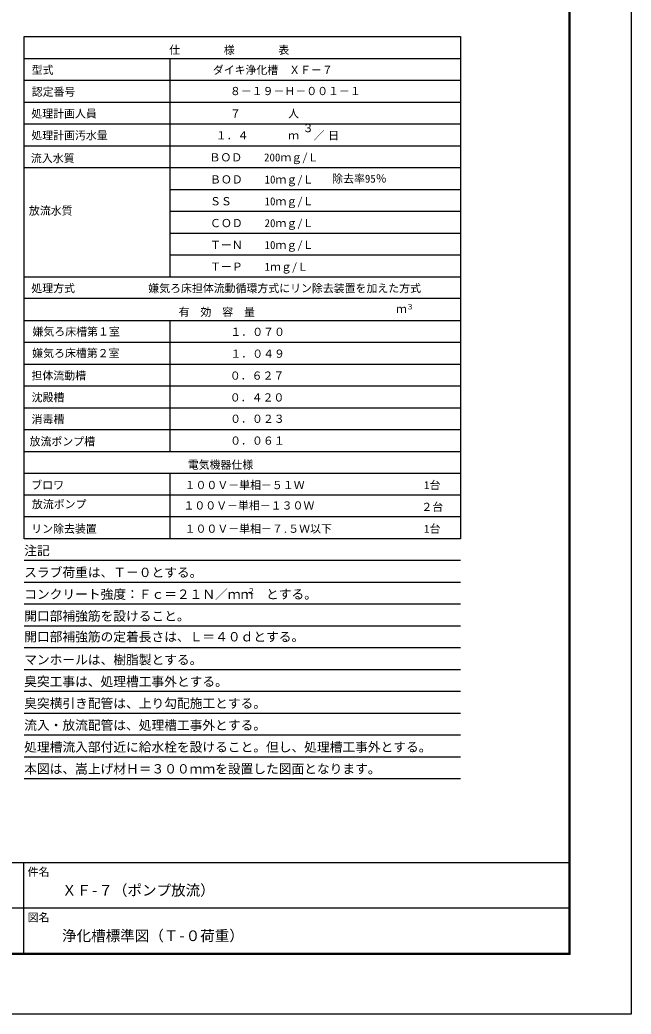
# Model space of a CAD drawing. Units: millimetres, scale not verified. Extents: x -8910 to 8910, y -6308 to 6308.
# Drawn here: x 3867 to 8910, y -6308 to 1891 of the extents above; entities that cross this region are included whole.
import ezdxf
from ezdxf.enums import TextEntityAlignment as Align

# ---------------------------------------------------------------- set-up
doc = ezdxf.new("R2010")
doc.units = ezdxf.units.MM
doc.header["$LTSCALE"] = 30
for name, color, linetype, lineweight in [('0-E_3-6_SUNPO', 4, 'Continuous', 25), ('0-F_3-5_MOJI', 4, 'Continuous', 25), ('1-0_水管', 7, 'Continuous', 25), ('1-5_図面枠', 7, 'Continuous', 25), ('1-6_Axis_waku', 7, 'Continuous', 25)]:
    doc.layers.add(name, color=color, linetype=linetype, lineweight=lineweight)
doc.styles.add('ＭＳ ゴシック', font='')
doc.styles.get('ＭＳ ゴシック').set_extended_font_data('MS Gothic')

msp = doc.modelspace()

# ---------------------------------------------------------------- linework, layer by layer
at = {"layer": '0-E_3-6_SUNPO', "color": 3}
for p, q in [((3902.97, 1752.16), (7502.97, 1752.16)), ((3902.97, -2387.85), (3902.97, 1752.16)), ((7502.97, 1752.16), (7502.97, -2387.85)), ((3902.97, 1572.16), (7502.97, 1572.16)), ((5102.97, 1572.16), (5102.97, -227.85)), ((3902.97, 1392.16), (7502.97, 1392.16)), ((3902.97, 1212.16), (7502.97, 1212.16)), ((3902.97, 1032.16), (7502.97, 1032.16)), ((3902.97, 852.16), (7502.97, 852.16)), ((3902.97, 672.16), (7502.97, 672.16)), ((5102.97, 492.16), (7502.97, 492.16)), ((5102.97, 312.16), (7502.97, 312.16)), ((5102.97, 132.15), (7502.97, 132.15)), ((5102.97, -47.85), (7502.97, -47.85)), ((3902.97, -227.85), (7502.97, -227.85)), ((7502.96, -407.85), (3902.96, -407.85)), ((3902.96, -587.85), (7502.96, -587.85)), ((5102.96, -587.85), (5102.96, -1667.85)), ((3902.96, -767.85), (7502.96, -767.85)), ((3902.96, -947.85), (7502.96, -947.85)), ((3902.96, -1127.85), (7502.96, -1127.85)), ((3902.96, -1307.85), (7502.96, -1307.85)), ((3902.96, -1487.85), (7502.96, -1487.85)), ((3902.96, -1667.85), (7502.96, -1667.85)), ((3902.96, -1667.85), (7502.96, -1667.85)), ((3902.96, -1847.85), (7502.96, -1847.85)), ((5102.96, -1847.85), (5102.96, -2387.85)), ((7502.96, -2207.85), (3902.96, -2207.85)), ((7502.96, -2387.85), (3902.96, -2387.85))]:
    msp.add_line(p, q, dxfattribs=at)
at = {"layer": '0-F_3-5_MOJI', "color": 3}
msp.add_line((7502.95, -2027.85), (3902.95, -2027.85), dxfattribs=at)
at = {"layer": '1-0_水管', "color": 3}
for p, q in [((7502.96, -2567.85), (3902.96, -2567.85)), ((7502.96, -2747.86), (3902.96, -2747.86)), ((7502.96, -2927.86), (3902.96, -2927.86)), ((7502.96, -3107.86), (3902.96, -3107.86)), ((7502.96, -3287.86), (3902.96, -3287.86)), ((7502.96, -3287.86), (3902.96, -3287.86)), ((7502.96, -3467.86), (3902.96, -3467.86)), ((7502.96, -3647.86), (3902.96, -3647.86)), ((7502.96, -3827.86), (3902.96, -3827.86)), ((7502.96, -4007.87), (3902.96, -4007.87)), ((7502.96, -4187.87), (3902.96, -4187.87)), ((7502.96, -4367.87), (3902.96, -4367.87))]:
    msp.add_line(p, q, dxfattribs=at)
at = {"layer": '1-5_図面枠'}
msp.add_lwpolyline([(-8910, -6307.5), (-8910, 6307.5), (8910, 6307.5), (8910, -6307.5)], close=True, dxfattribs=at)
at = {"layer": '1-6_Axis_waku'}
for p, q in [((8400, -5806.5), (8400, 5761.5)), ((8400.6, -5807.1), (8400.6, 5762.1)), ((8401.2, -5807.7), (8401.2, 5762.7)), ((8401.8, -5808.3), (8401.8, 5763.3)), ((8402.4, -5808.9), (8402.4, 5763.9)), ((8403, -5809.5), (8403, 5764.5)), ((8403.6, -5810.1), (8403.6, 5765.1)), ((8404.2, -5810.7), (8404.2, 5765.7)), ((8404.8, -5811.3), (8404.8, 5766.3)), ((8405.4, -5811.9), (8405.4, 5766.9)), ((8406, -5812.5), (8406, 5767.5)), ((8406.6, -5813.1), (8406.6, 5768.1)), ((8407.2, -5813.7), (8407.2, 5768.7)), ((8407.8, -5814.3), (8407.8, 5769.3)), ((8408.4, -5814.9), (8408.4, 5769.9)), ((-7770, -5056.5), (8400, -5056.5)), ((3900, -5806.5), (3900, -5056.5)), ((239.99, -5431.5), (8399.99, -5431.5)), ((8408.4, -5814.9), (-7778.4, -5814.9)), ((8407.8, -5814.3), (-7777.8, -5814.3)), ((8407.2, -5813.7), (-7777.2, -5813.7)), ((8406.6, -5813.1), (-7776.6, -5813.1)), ((8406, -5812.5), (-7776, -5812.5)), ((8405.4, -5811.9), (-7775.4, -5811.9)), ((8404.8, -5811.3), (-7774.8, -5811.3)), ((8404.2, -5810.7), (-7774.2, -5810.7)), ((8403.6, -5810.1), (-7773.6, -5810.1)), ((8403, -5809.5), (-7773, -5809.5)), ((8402.4, -5808.9), (-7772.4, -5808.9)), ((8401.8, -5808.3), (-7771.8, -5808.3)), ((8401.2, -5807.7), (-7771.2, -5807.7)), ((8400.6, -5807.1), (-7770.6, -5807.1)), ((-7770, -5806.5), (8400, -5806.5))]:
    msp.add_line(p, q, dxfattribs=at)

# ---------------------------------------------------------------- texts
at = {"layer": '0-E_3-6_SUNPO', "style": 'ＭＳ ゴシック'}
for s, height, p in [('仕\u3000\u3000\u3000\u3000様\u3000\u3000\u3000\u3000表', 65.98, (5099.37, 1589.56)), ('型式', 65.98, (3964.77, 1424.56)), ('ダイキ浄化槽\u3000ＸＦ－７', 65.98, (5458.77, 1424.56)), ('認定番号', 65.98, (3964.77, 1244.56)), ('８－１９－Ｈ－００１－１', 65.98, (5599.91, 1250.25)), ('処理計画人員\u3000', 65.98, (3961.77, 1064.56)), ('７', 65.98, (5600.37, 1064.56)), ('人', 65.98, (6080.38, 1064.56)), ('３', 65.98, (6200.37, 944.56)), ('処理計画汚水量', 65.98, (3961.77, 884.56)), ('１．４', 65.98, (5483.16, 884.56)), ('ｍ', 65.98, (6080.38, 884.56)), ('／', 65.98, (6290.37, 884.56)), ('日', 65.98, (6410.37, 884.56)), ('流入水質', 65.98, (3958.49, 696.45)), ('ＢＯＤ\u3000\u3000200ｍｇ/Ｌ', 65.98, (5431.59, 703.72)), ('ＢＯＤ\u3000\u300010ｍｇ/Ｌ', 65.98, (5435.92, 521.57)), ('除去率95％', 65.98, (6443.65, 528.5)), ('ＳＳ\u3000\u3000\u300010ｍｇ/Ｌ', 65.98, (5435.92, 341.57)), ('放流水質', 65.98, (3941.67, 264.05)), ('ＣＯＤ\u3000\u300020ｍｇ/Ｌ', 65.98, (5435.92, 161.56)), ('ＴーＮ\u3000\u300010ｍｇ/Ｌ', 65.98, (5435.92, -18.44)), ('ＴーＰ\u3000\u30001ｍｇ/Ｌ', 65.98, (5435.92, -198.44)), ('処理方式\u3000\u3000\u3000', 65.98, (3961.76, -375.45)), ('嫌気ろ床担体流動循環方式にリン除去装置を加えた方式', 65.98, (4926.61, -375.45)), ('有\u3000効\u3000容\u3000量', 65.98, (5176.76, -570.45)), ('ｍ', 65.98, (6970.4, -545.68)), ('３', 43.99, (7055.56, -510.25)), ('嫌気ろ床槽第１室', 65.98, (3971.35, -732.72)), ('１．０７０', 65.98, (5603.9, -735.45)), ('嫌気ろ床槽第２室', 65.98, (3969.1, -910.53)), ('１．０４９', 65.98, (5603.9, -915.45)), ('担体流動槽', 65.98, (3962.96, -1095.46)), ('０．６２７', 65.98, (5599.04, -1096.18)), ('沈殿槽', 65.98, (3964.16, -1275.45)), ('０．４２０', 65.98, (5599.04, -1276.18)), ('消毒槽', 65.98, (3964.16, -1455.45)), ('０．０２３', 65.98, (5601.81, -1452.12)), ('放流ポンプ槽', 65.98, (3947.27, -1638.82)), ('０．０６１', 65.98, (5601.81, -1632.12)), ('電気機器仕様', 65.98, (5252.36, -1830.45)), ('ブロワ', 65.98, (3961.16, -1998.45)), ('１００Ｖ－単相－５１Ｗ', 65.98, (5226.26, -1998.45)), ('1台', 65.98, (7202.06, -1998.45)), ('リン除去装置', 65.98, (3961.16, -2358.45)), ('１００Ｖ－単相－７.５Ｗ以下', 65.98, (5226.26, -2358.45)), ('1台', 65.98, (7202.06, -2358.45))]:
    msp.add_text(s, height=height, dxfattribs=at).set_placement(p, align=Align.BOTTOM_LEFT)
at = {"layer": '0-F_3-5_MOJI', "style": 'ＭＳ ゴシック'}
for s, p in [('放流ポンプ', (3966.57, -2156.67)), ('１００Ｖ－単相－１３０Ｗ', (5216.65, -2166.85)), ('２台', (7179.55, -2178.45))]:
    msp.add_text(s, height=65.98, dxfattribs=at).set_placement(p, align=Align.BOTTOM_LEFT)
at = {"layer": '1-0_水管', "color": 4, "style": 'ＭＳ ゴシック'}
for s, height, p in [('注記', 76.98, (3902.96, -2546.66)), ('スラブ荷重は、Ｔ－０とする。', 76.98, (3902.96, -2726.66)), ('コンクリート強度：Ｆｃ＝２１Ｎ／ｍｍ\u3000とする。', 76.98, (3902.96, -2906.66)), ('２', 43.99, (5746.19, -2852.53)), ('開口部補強筋を設けること。', 76.98, (3902.96, -3086.66)), ('開口部補強筋の定着長さは、Ｌ＝４０ｄとする。', 76.98, (3902.96, -3257.45)), ('マンホールは、樹脂製とする。', 76.98, (3902.96, -3446.67)), ('臭突工事は、処理槽工事外とする。', 76.98, (3902.96, -3626.67)), ('臭突横引き配管は、上り勾配施工とする。', 76.98, (3902.96, -3806.67)), ('流入・放流配管は、処理槽工事外とする。', 76.98, (3902.96, -3986.67)), ('処理槽流入部付近に給水栓を設けること。但し、処理槽工事外とする。', 76.98, (3902.96, -4166.67)), ('本図は、嵩上げ材Ｈ＝３００ｍｍを設置した図面となります。', 76.98, (3902.96, -4346.67))]:
    msp.add_text(s, height=height, dxfattribs=at).set_placement(p, align=Align.BOTTOM_LEFT)
at = {"layer": '1-6_Axis_waku', "style": 'ＭＳ ゴシック'}
for s, height, p in [('件名', 65.98, (3931.47, -5187.88)), ('ＸＦ-７（ポンプ放流）', 87.98, (4214.99, -5356.5)), ('図名', 65.98, (3931.47, -5562.88)), ('浄化槽標準図（Ｔ-０荷重）', 87.98, (4214.99, -5731.5))]:
    msp.add_text(s, height=height, dxfattribs=at).set_placement(p, align=Align.BOTTOM_LEFT)

doc.saveas('drawing.dxf')
